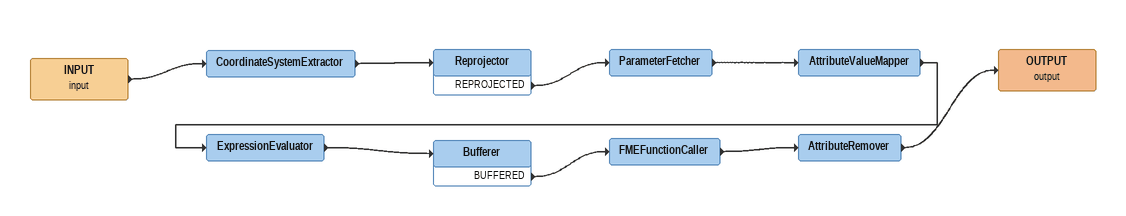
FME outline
INPUT (input)
    -> CoordinateSystemExtractor
CoordinateSystemExtractor
    -> Reprojector
Reprojector
    REPROJECTED -> ParameterFetcher
ParameterFetcher
    -> AttributeValueMapper
AttributeValueMapper
    -> ExpressionEvaluator
ExpressionEvaluator
    -> Bufferer
Bufferer
    BUFFERED -> FMEFunctionCaller
FMEFunctionCaller
    -> AttributeRemover
AttributeRemover
    -> OUTPUT (output)
OUTPUT (output)
